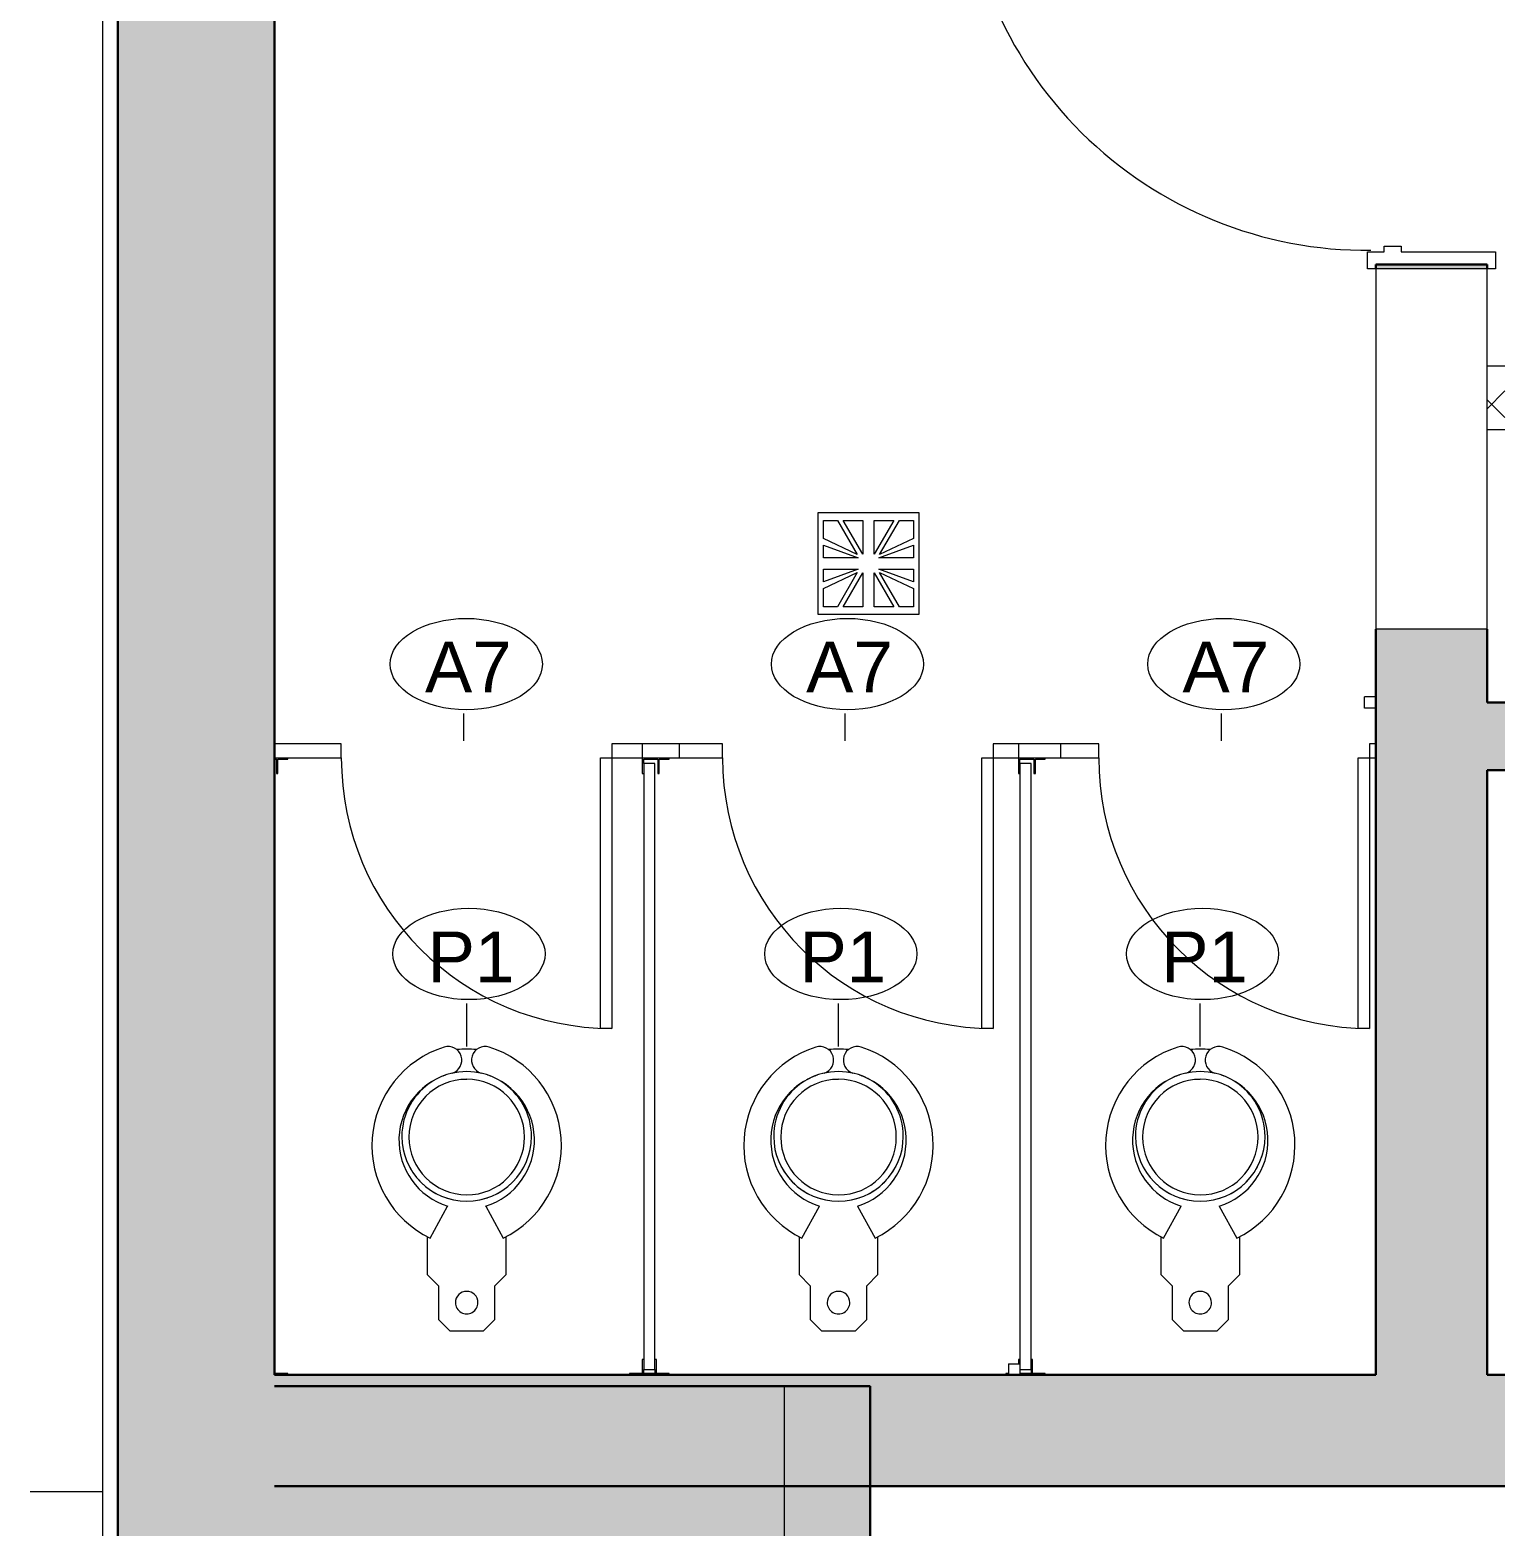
# Model space of a CAD drawing. Header units: inches. Extents: x 828 to 2906, y -227 to 506.
# Drawn here: x 1844.5 to 1975.3, y 204.1 to 337.7 of the extents above; entities that cross this region are included whole.
import ezdxf

# ---------------------------------------------------------------- set-up
doc = ezdxf.new("R2010")
doc.units = ezdxf.units.IN
doc.header["$MEASUREMENT"] = 0
for name, color, linetype, lineweight in [('A-DETL', 90, 'Continuous', 9), ('A-DOOR', 31, 'Continuous', 18), ('A-FLOR', 192, 'Continuous', 18), ('A-WALL', 113, 'Continuous', 18), ('A-WALL-PATT', 111, 'Continuous', 18), ('I-WALL', 2, 'Continuous', 18), ('P-SANR-FIXT', 6, 'Continuous', 9), ('P-SANR-FIXT-IDEN', 2, 'Continuous', 9)]:
    doc.layers.add(name, color=color, linetype=linetype, lineweight=lineweight)
doc.styles.add('Swis721 Lt BT', font='swissl.ttf', dxfattribs={"height": 4.5})

# ---------------------------------------------------------------- blocks, each defined once
blk = doc.blocks.new('Floor Drain 9L x 9W - Floor Drain 9L x 9W-6916988-FIRST FLOOR CONSTRUCTION - TOILETS AND SHOWERS 118')
at = {"layer": 'P-SANR-FIXT'}
for p, q in [((4.5, 4.5), (-4.5, 4.5)), ((-4.5, 4.5), (-4.5, -4.5)), ((4.5, -4.5), (4.5, 4.5)), ((-4, 2.21), (-4, 3.83)), ((-4, 3.83), (-2.75, 3.83)), ((-2.75, 3.83), (-0.99, 0.8)), ((-0.5, 0.83), (-2.25, 3.83)), ((-2.25, 3.83), (-0.5, 3.83)), ((-0.5, 3.83), (-0.5, 0.83)), ((0.5, 3.83), (2.25, 3.83)), ((2.25, 3.83), (0.5, 0.83)), ((0.5, 0.83), (0.5, 3.83)), ((0.99, 0.8), (2.75, 3.83)), ((2.75, 3.83), (4, 3.83)), ((4, 3.83), (4, 2.21)), ((-0.99, 0.8), (-4, 2.21)), ((-4, 1.63), (-0.91, 0.5)), ((-4, 0.5), (-4, 1.63)), ((0.91, 0.5), (4, 1.63)), ((4, 2.21), (0.99, 0.8)), ((4, 1.63), (4, 0.5)), ((-0.91, 0.5), (-4, 0.5)), ((4, 0.5), (0.91, 0.5)), ((-4, -1.63), (-4, -0.5)), ((-4, -0.5), (-0.91, -0.5)), ((-0.91, -0.5), (-4, -1.63)), ((-4, -2.21), (-0.99, -0.8)), ((-0.99, -0.8), (-2.75, -3.83)), ((-2.25, -3.83), (-0.5, -0.83)), ((-0.5, -0.83), (-0.5, -3.83)), ((0.5, -3.83), (0.5, -0.83)), ((0.5, -0.83), (2.25, -3.83)), ((4, -1.63), (0.91, -0.5)), ((0.91, -0.5), (4, -0.5)), ((2.75, -3.83), (0.99, -0.8)), ((0.99, -0.8), (4, -2.21)), ((4, -0.5), (4, -1.63)), ((-4, -3.83), (-4, -2.21)), ((4, -2.21), (4, -3.83)), ((-2.75, -3.83), (-4, -3.83)), ((-0.5, -3.83), (-2.25, -3.83)), ((2.25, -3.83), (0.5, -3.83)), ((4, -3.83), (2.75, -3.83)), ((-4.5, -4.5), (4.5, -4.5))]:
    blk.add_line(p, q, dxfattribs=at)
blk = doc.blocks.new('Door - Single - Solid Door 36_ x 84_-7146200-FIRST FLOOR CONSTRUCTION - TOILETS AND SHOWERS 118')
at = {"layer": 'A-DOOR', "lineweight": 9}
for p, q in [((-15.63, 5.6), (-14.13, 5.6)), ((-15.63, 4.85), (-15.63, 5.6)), ((-14.13, 5.6), (-14.13, -2.78)), ((22.12, 5.6), (23.62, 5.6)), ((22.12, -2.78), (22.12, 5.6)), ((23.62, 5.6), (23.62, 4.85)), ((-14.13, -2.78), (-13.63, -2.78)), ((-13.63, -2.78), (-13.63, -4.28)), ((21.62, -2.78), (22.12, -2.78)), ((21.62, -4.28), (21.62, -2.78)), ((-15.63, -5.78), (-15.63, -5.03)), ((-14.13, -4.28), (-14.13, -5.78)), ((-13.63, -4.28), (-14.13, -4.28)), ((22.12, -4.28), (21.62, -4.28)), ((22.12, -5.78), (22.12, -4.28)), ((23.62, -5.03), (23.62, -5.78)), ((-14.13, -5.78), (-15.63, -5.78)), ((23.62, -5.78), (22.12, -5.78))]:
    blk.add_line(p, q, dxfattribs=at)
at = {"layer": 'A-DOOR'}
for p, q in [((-12.63, -5.78), (-14.01, -5.78)), ((-14.01, -5.78), (-14.01, -41.78)), ((-12.63, -41.78), (-12.63, -5.78)), ((-14.01, -41.78), (-12.63, -41.78))]:
    blk.add_line(p, q, dxfattribs=at)
at = {"layer": 'A-DOOR', "lineweight": 9}
blk.add_arc((-14.01, -5.78), 36, 270, 0.5, dxfattribs=at)
blk = doc.blocks.new('Water Closet - Flush Valve - Floor Mounted - Private - Flushing Greater than 1_6 gpf-6857337-FIRST FLOOR CONSTRUCTION - TOILETS AND SHOWERS 118')
at = {"layer": 'P-SANR-FIXT'}
for p, q in [((-1.5, 0), (-2.5, -1)), ((-2.5, -1), (-2.5, -4)), ((1.5, 0), (-1.5, 0)), ((2.5, -1), (1.5, 0)), ((2.5, -4), (2.5, -1)), ((-2.5, -4), (-3.5, -5)), ((3.5, -5), (2.5, -4)), ((-3.5, -5), (-3.5, -8.38)), ((3.5, -8.38), (3.5, -5)), ((-1.69, -11.06), (-3.25, -8.22)), ((3.25, -8.22), (1.69, -11.06))]:
    blk.add_line(p, q, dxfattribs=at)
for centre, radius, start, end in [((0, -2.5), 1, 360, 180), ((0, -2.5), 1, 180, 360), ((0.74, -16.45), 9.14, 115.8609, 252.5741), ((-0.74, -16.45), 9.14, 287.4259, 64.1391), ((0.1, -16.91), 6.11, 106.9633, 257.0367), ((0, -17.25), 5.75, 0, 180), ((0, -17.25), 5.75, 104.0429, 108.5788), ((-0.1, -16.91), 6.11, 282.9633, 73.0367), ((0, -17.25), 5.75, 71.4212, 75.9571), ((0, -17.19), 5.13, 90, 270), ((0, -17.25), 5.75, 132.2685, 137.754), ((0, -17.25), 5.75, 118.1189, 123.4335), ((0, -17.19), 5.12, 270, 90), ((0, -17.25), 5.75, 56.5665, 61.8811), ((0, -17.25), 5.75, 42.246, 47.7315), ((0, -17.25), 5.75, 146.5915, 151.9011), ((0, -17.25), 5.75, 28.0989, 33.4085), ((0, -17.25), 5.75, 161.4419, 165.9707), ((0, -17.25), 5.75, 14.0293, 18.5581), ((0, -17.25), 5.75, 180, 238.3584), ((0, -17.25), 5.75, 301.6416, 0), ((0, -17.25), 5.75, 240.6149, 251.1591), ((0, -17.25), 5.75, 288.8409, 299.3851), ((-1.64, -24.02), 1.21, 252.5741, 72.5741), ((0, -17.25), 5.75, 255.8551, 284.1449), ((1.64, -24.02), 1.21, 107.4259, 287.4259), ((0, -17.25), 7.75, 263.5978, 276.4022)]:
    blk.add_arc(centre, radius, start, end, dxfattribs=at)
blk = doc.blocks.new('Toilet-Partition_GeneralPartition_Floor-Supported - As Specified in 10 21 00-7300967-FIRST FLOOR CONSTRUCTION - TOILETS AND SHOWERS 118')
at = {"layer": 'P-SANR-FIXT'}
for p, q in [((14.65, 87.5), (7.53, 87.5)), ((7.53, 87.5), (7.53, 86.25)), ((14.65, 86.25), (14.65, 87.5)), ((44.65, 87.5), (38.65, 87.5)), ((38.65, 87.5), (38.65, 86.25)), ((44.65, 86.25), (44.65, 87.5)), ((7.53, 86.25), (7.53, 84.88)), ((7.53, 86.25), (14.65, 86.25)), ((7.65, 86.13), (8.9, 86.13)), ((7.65, 85.75), (7.65, 86.13)), ((8.65, 85.75), (7.65, 85.75)), ((7.65, 85.75), (7.65, 32)), ((8.65, 32), (8.65, 85.75)), ((8.9, 86.13), (8.9, 84.88)), ((9.03, 84.88), (9.03, 86.13)), ((9.03, 86.13), (9.9, 86.13)), ((9.9, 86.13), (9.9, 86.25)), ((37.65, 86.25), (38.65, 86.25)), ((37.65, 62.25), (37.65, 86.25)), ((38.65, 86.25), (38.65, 62.25)), ((38.65, 86.25), (44.65, 86.25)), ((7.53, 84.88), (7.65, 84.88)), ((8.9, 84.88), (9.03, 84.88)), ((38.65, 62.25), (37.65, 62.25)), ((7.65, 32.87), (7.53, 32.87)), ((7.53, 32.87), (7.53, 31.62)), ((8.78, 32.87), (8.65, 32.87)), ((8.78, 31.5), (8.78, 32.87)), ((7.53, 31.62), (6.4, 31.62)), ((6.4, 31.62), (6.4, 31.5)), ((7.65, 31.63), (7.65, 32)), ((7.65, 32), (8.65, 32)), ((8.65, 31.63), (7.65, 31.63)), ((8.65, 32), (8.65, 31.63)), ((9.9, 31.63), (8.65, 31.63)), ((8.65, 31.63), (8.65, 31.5)), ((9.9, 31.5), (9.9, 31.63))]:
    blk.add_line(p, q, dxfattribs=at)
blk.add_arc((38.65, 86.25), 24, 180, 270, dxfattribs=at)
blk = doc.blocks.new('Toilet-Partition_GeneralPartition_Floor-Supported - As Specified in 10 21 00-V22-FIRST FLOOR CONSTRUCTION - TOILETS AND SHOWERS 118')
at = {"layer": 'P-SANR-FIXT'}
for p, q in [((14.65, 87.5), (7.53, 87.5)), ((7.53, 87.5), (7.53, 86.25)), ((14.65, 86.25), (14.65, 87.5)), ((39.22, 87.5), (38.65, 87.5)), ((38.65, 87.5), (38.65, 86.25)), ((7.53, 86.25), (7.53, 84.88)), ((7.53, 86.25), (14.65, 86.25)), ((7.65, 86.13), (8.9, 86.13)), ((7.65, 85.75), (7.65, 86.13)), ((8.65, 85.75), (7.65, 85.75)), ((7.65, 85.75), (7.65, 32.5)), ((8.65, 32), (8.65, 85.75)), ((8.9, 86.13), (8.9, 84.88)), ((9.03, 84.88), (9.03, 86.13)), ((9.03, 86.13), (9.9, 86.13)), ((9.9, 86.13), (9.9, 86.25)), ((37.65, 86.25), (38.65, 86.25)), ((37.65, 62.25), (37.65, 86.25)), ((38.65, 86.25), (38.65, 62.25)), ((38.65, 86.25), (39.22, 86.25)), ((7.53, 84.88), (7.65, 84.88)), ((8.9, 84.88), (9.03, 84.88)), ((38.65, 62.25), (37.65, 62.25)), ((7.65, 32.87), (7.53, 32.87)), ((7.53, 32.87), (7.53, 32.5)), ((8.78, 32.87), (8.65, 32.87)), ((8.78, 31.5), (8.78, 32.87)), ((6.65, 31.62), (6.4, 31.62)), ((6.4, 31.62), (6.4, 31.5)), ((7.65, 32), (8.65, 32)), ((8.65, 31.63), (7.65, 31.63)), ((8.65, 32), (8.65, 31.63)), ((9.9, 31.63), (8.65, 31.63)), ((8.65, 31.63), (8.65, 31.5)), ((9.9, 31.5), (9.9, 31.63))]:
    blk.add_line(p, q, dxfattribs=at)
blk.add_arc((38.65, 86.25), 24, 180, 270, dxfattribs=at)
blk = doc.blocks.new('Toilet-Partition_GeneralPartition_Floor-Supported - As Specified in 10 21 00-V23-FIRST FLOOR CONSTRUCTION - TOILETS AND SHOWERS 118')
at = {"layer": 'P-SANR-FIXT'}
for p, q in [((14.65, 87.5), (8.7, 87.5)), ((14.65, 86.25), (14.65, 87.5)), ((44.65, 87.5), (38.65, 87.5)), ((38.65, 87.5), (38.65, 86.25)), ((44.65, 86.25), (44.65, 87.5)), ((8.7, 86.25), (14.65, 86.25)), ((8.7, 86.13), (8.9, 86.13)), ((8.9, 86.13), (8.9, 84.88)), ((9.03, 84.88), (9.03, 86.13)), ((9.03, 86.13), (9.9, 86.13)), ((9.9, 86.13), (9.9, 86.25)), ((37.65, 86.25), (38.65, 86.25)), ((37.65, 62.25), (37.65, 86.25)), ((38.65, 86.25), (38.65, 62.25)), ((38.65, 86.25), (44.65, 86.25)), ((8.9, 84.88), (9.03, 84.88)), ((38.65, 62.25), (37.65, 62.25)), ((8.78, 32.87), (8.7, 32.87)), ((8.78, 31.5), (8.78, 32.87)), ((9.9, 31.63), (8.7, 31.63)), ((9.9, 31.5), (9.9, 31.63))]:
    blk.add_line(p, q, dxfattribs=at)
blk.add_arc((38.65, 86.25), 24, 180, 270, dxfattribs=at)
blk = doc.blocks.new('Plumbing Equipment Tag - Standard-3394155-FIRST FLOOR CONSTRUCTION - TOILETS AND SHOWERS 118')
at = {"layer": 'P-SANR-FIXT-IDEN'}
blk.add_ellipse((-0.0499, 0.0037), major_axis=(-0.1406, 0), ratio=0.600473, dxfattribs=at)

msp = doc.modelspace()

# ---------------------------------------------------------------- hatches: boundary and pattern name
at = {"layer": 'A-WALL-PATT'}
msp.add_hatch(color=10, dxfattribs=at).paths.add_polyline_path([(1852.31, 204.08), (1866.19, 204.08), (1866.19, 480.91), (1852.31, 480.91), (1852.31, 221.84)], flags=0)
at = {"layer": 'A-WALL-PATT', "lineweight": 9}
h = msp.add_hatch(color=7, dxfattribs=at)
h.paths.add_polyline_path([(1973.77, 218.36), (1973.77, 284.54), (1963.89, 284.54), (1963.89, 218.36)], flags=0)
h.paths.add_polyline_path([(1973.77, 316.54), (1973.77, 316.89), (1963.89, 316.89), (1963.89, 316.54)], flags=0)
h.paths.add_polyline_path([(1963.89, 355.39), (1973.77, 355.39), (1973.77, 467.04), (1963.89, 467.04), (1963.89, 381.71)], flags=0)
h = msp.add_hatch(dxfattribs=at)
h.set_pattern_fill('FP_1', color=256, style=0, pattern_type=2)
h.set_pattern_definition([(45, (2887.635, 0), (-4.006467, 4.006467), []), (135, (2887.635, 0), (-4.006467, -4.006467), [])])
h.paths.add_polyline_path([(1973.77, 302.25), (1975.34, 302.25), (1975.34, 307.88), (1973.77, 307.88)], flags=0)
for points in [[(1975.34, 272.03), (1975.34, 278.03), (1973.77, 278.03), (1973.77, 272.03)], [(1975.34, 208.48), (1975.34, 218.36), (1866.19, 218.36), (1866.19, 208.48), (1942.64, 208.48)], [(1877.23, 204.08), (1911.42, 204.08), (1911.42, 217.37), (1866.19, 217.37), (1866.19, 204.08)], [(1911.42, 204.08), (1919.05, 204.08), (1919.05, 217.37), (1911.42, 217.37)]]:
    msp.add_hatch(color=7, dxfattribs=at).paths.add_polyline_path(points, flags=0)

# ---------------------------------------------------------------- linework, layer by layer
at = {"layer": 'A-DETL', "lineweight": 18}
msp.add_line((1844.53, 208.03), (1850.94, 208.03), dxfattribs=at)
at = {"layer": 'A-FLOR'}
msp.add_line((1850.94, 480.91), (1850.94, 204.08), dxfattribs=at)
at = {"layer": 'A-WALL', "color": 8, "lineweight": 30}
for p, q in [((1852.31, 480.91), (1852.31, 204.08)), ((1866.19, 218.36), (1866.19, 467.04)), ((1963.89, 316.89), (1963.89, 316.54)), ((1973.77, 316.89), (1963.89, 316.89)), ((1973.77, 316.54), (1973.77, 316.89)), ((1963.89, 284.54), (1963.89, 218.36)), ((1973.77, 278.03), (1973.77, 284.54)), ((1975.34, 278.03), (1973.77, 278.03)), ((1973.77, 218.36), (1973.77, 272.03)), ((1973.77, 272.03), (1975.34, 272.03)), ((1963.89, 218.36), (1866.19, 218.36)), ((1975.34, 218.36), (1973.77, 218.36)), ((1919.05, 217.37), (1866.19, 217.37)), ((1919.05, 204.08), (1919.05, 217.37)), ((1866.19, 208.48), (1975.34, 208.48))]:
    msp.add_line(p, q, dxfattribs=at)
at = {"layer": 'A-WALL', "lineweight": 9}
for p, q in [((1963.89, 316.54), (1973.77, 316.54)), ((1973.77, 284.54), (1963.89, 284.54))]:
    msp.add_line(p, q, dxfattribs=at)
at = {"layer": 'A-WALL'}
for p, q in [((1963.89, 316.54), (1963.89, 284.54)), ((1973.77, 284.54), (1973.77, 316.54)), ((1975.34, 307.88), (1973.77, 307.88)), ((1973.77, 302.25), (1975.34, 302.25))]:
    msp.add_line(p, q, dxfattribs=at)
at = {"layer": 'A-WALL', "color": 55}
msp.add_line((1911.42, 217.37), (1911.42, 204.08), dxfattribs=at)
at = {"layer": 'I-WALL', "lineweight": 9}
for p, q in [((1962.89, 277.53), (1962.89, 278.53)), ((1963.89, 278.53), (1962.89, 278.53)), ((1963.89, 277.53), (1962.89, 277.53)), ((1931.32, 219.36), (1932.32, 219.36)), ((1931.32, 219.36), (1931.32, 218.36)), ((1932.32, 219.36), (1932.32, 218.36))]:
    msp.add_line(p, q, dxfattribs=at)
at = {"layer": 'P-SANR-FIXT-IDEN'}
for p, q in [((1883.01, 274.62), (1883.01, 277.04)), ((1916.82, 274.62), (1916.82, 277.04)), ((1950.2, 274.62), (1950.2, 277.04)), ((1883.25, 247.51), (1883.25, 251.32)), ((1916.23, 247.51), (1916.23, 251.32)), ((1948.32, 247.51), (1948.32, 251.32))]:
    msp.add_line(p, q, dxfattribs=at)

# ---------------------------------------------------------------- block references
at = {"layer": 'A-DOOR', "rotation": 269.9999999999999}
msp.add_blockref('Door - Single - Solid Door 36_ x 84_-7146200-FIRST FLOOR CONSTRUCTION - TOILETS AND SHOWERS 118', (1968.92, 340.14), dxfattribs=at)
at = {"layer": 'P-SANR-FIXT'}
for name, p in [('Floor Drain 9L x 9W - Floor Drain 9L x 9W-6916988-FIRST FLOOR CONSTRUCTION - TOILETS AND SHOWERS 118', (1918.89, 290.36)), ('Toilet-Partition_GeneralPartition_Floor-Supported - As Specified in 10 21 00-V23-FIRST FLOOR CONSTRUCTION - TOILETS AND SHOWERS 118', (1857.48, 186.86)), ('Toilet-Partition_GeneralPartition_Floor-Supported - As Specified in 10 21 00-7300967-FIRST FLOOR CONSTRUCTION - TOILETS AND SHOWERS 118', (1891.3, 186.86)), ('Toilet-Partition_GeneralPartition_Floor-Supported - As Specified in 10 21 00-V22-FIRST FLOOR CONSTRUCTION - TOILETS AND SHOWERS 118', (1924.67, 186.86))]:
    msp.add_blockref(name, p, dxfattribs=at)
at = {"layer": 'P-SANR-FIXT', "rotation": 180}
for p in [(1883.25, 222.28), (1916.23, 222.28), (1948.32, 222.28)]:
    msp.add_blockref('Water Closet - Flush Valve - Floor Mounted - Private - Flushing Greater than 1_6 gpf-6857337-FIRST FLOOR CONSTRUCTION - TOILETS AND SHOWERS 118', p, dxfattribs=at)
at = {"layer": 'P-SANR-FIXT-IDEN', "xscale": 47.99999999999997, "yscale": 47.99999999999997, "zscale": 47.99999999999997}
for p in [(1885.61, 281.26), (1919.42, 281.26), (1952.8, 281.26), (1885.85, 255.54), (1918.83, 255.54), (1950.92, 255.54)]:
    msp.add_blockref('Plumbing Equipment Tag - Standard-3394155-FIRST FLOOR CONSTRUCTION - TOILETS AND SHOWERS 118', p, dxfattribs=at)

# ---------------------------------------------------------------- texts
at = {"layer": 'P-SANR-FIXT-IDEN', "char_height": 4.5, "width": 8.787, "attachment_point": 1, "style": 'Swis721 Lt BT'}
for s, insert in [('A7', (1879.55, 283.43)), ('A7', (1913.36, 283.43)), ('A7', (1946.74, 283.43)), ('P1', (1879.79, 257.71)), ('P1', (1912.77, 257.71)), ('P1', (1944.86, 257.71))]:
    msp.add_mtext(s, dxfattribs=dict(at, insert=insert))

doc.saveas('drawing.dxf')
